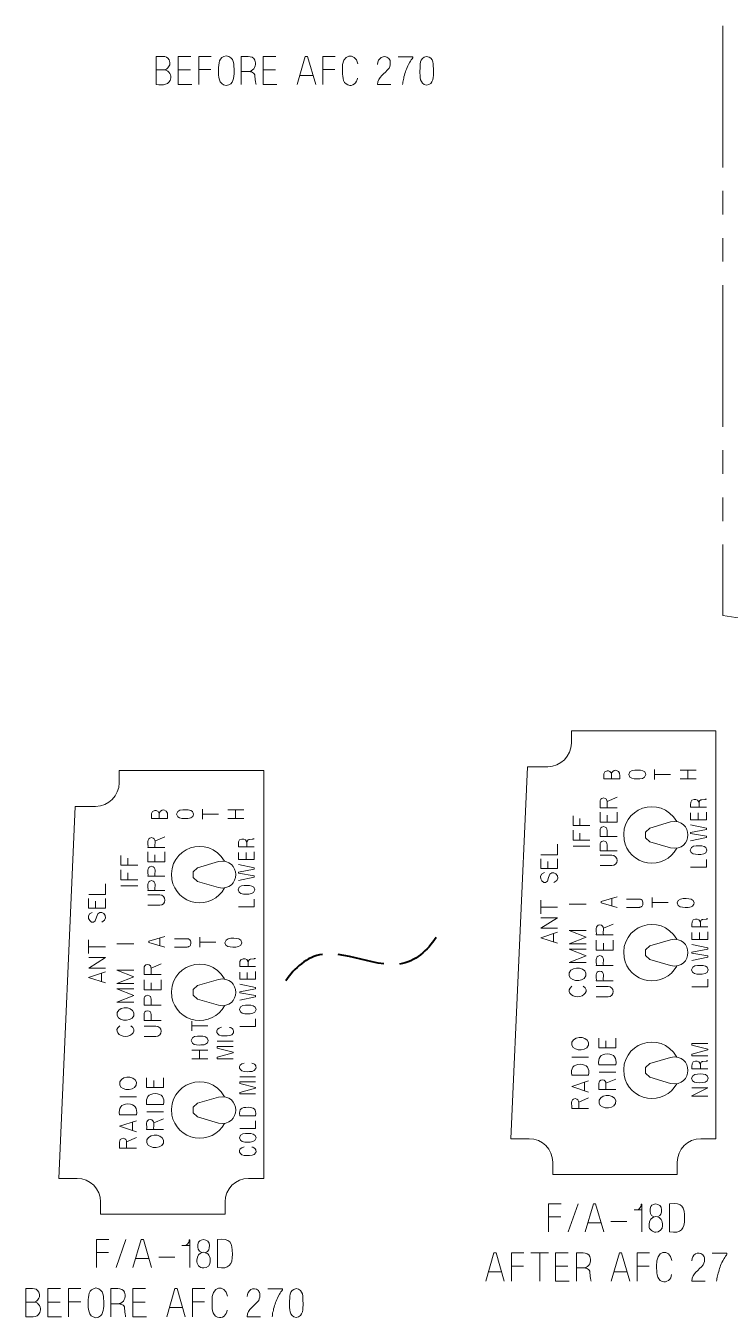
# Model space of a CAD drawing. Header units: millimetres. Extents: x 0.4 to 14.3, y 0.4 to 10.4.
# Drawn here: x 2.262 to 4.02, y 1.124 to 4.348 of the extents above; entities that cross this region are included whole.
import ezdxf

# ---------------------------------------------------------------- set-up
doc = ezdxf.new("R2010")
doc.units = ezdxf.units.MM
doc.layers.add('PDF_Geometry', color=7, linetype='Continuous')

msp = doc.modelspace()

# ---------------------------------------------------------------- linework, layer by layer
at = {"layer": 'PDF_Geometry', "lineweight": 15}
for points in [[(4.0016, 4.3485), (4.0016, 3.9954)], [(2.5874, 4.272), (2.5874, 4.2018)], [(2.6738, 4.272), (2.6419, 4.272), (2.6419, 4.2018), (2.6762, 4.2018)], [(2.725, 4.272), (2.694, 4.272), (2.694, 4.2018)], [(2.7998, 4.272), (2.7998, 4.2018)], [(2.8862, 4.272), (2.8544, 4.272), (2.8544, 4.2018), (2.8887, 4.2018)], [(2.9855, 4.2018), (2.9651, 4.272), (2.9594, 4.272), (2.939, 4.2018)], [(3.0343, 4.272), (3.0033, 4.272), (3.0033, 4.2018)], [(3.1677, 4.2671), (3.1694, 4.2647), (3.171, 4.2622), (3.1718, 4.2598), (3.1718, 4.2508), (3.1702, 4.2467), (3.1685, 4.2427)], [(3.1913, 4.2712), (3.228, 4.2712), (3.228, 4.2687), (3.2263, 4.2663), (3.2239, 4.2639), (3.2223, 4.2606), (3.2206, 4.2582), (3.2174, 4.2524)], [(2.5874, 4.2386), (2.6062, 4.2386), (2.6086, 4.2386), (2.6111, 4.2394), (2.6143, 4.241), (2.6168, 4.2435), (2.6184, 4.2459)], [(2.6419, 4.2386), (2.6729, 4.2386)], [(2.694, 4.2394), (2.7242, 4.2394)], [(2.8366, 4.2018), (2.8357, 4.2035), (2.8357, 4.2059), (2.8349, 4.2076), (2.8333, 4.2231), (2.8333, 4.2263), (2.8317, 4.2288), (2.83, 4.2304), (2.8276, 4.232), (2.8251, 4.2337), (2.8227, 4.2337), (2.8202, 4.2345), (2.7998, 4.2345)], [(2.8544, 4.2386), (2.8854, 4.2386)], [(2.9455, 4.2247), (2.979, 4.2247)], [(3.0033, 4.2394), (3.0335, 4.2394)], [(3.14, 4.2018), (3.1734, 4.2018)], [(3.2059, 4.2214), (3.2051, 4.2182), (3.2043, 4.2149), (3.2035, 4.2116), (3.2027, 4.2076), (3.2027, 4.2051), (3.2019, 4.2018)], [(4.0016, 3.9366), (4.0016, 3.8778)], [(4.0016, 3.8189), (4.0016, 3.7601)], [(4.0016, 3.7013), (4.0016, 3.3483)], [(4.0016, 3.2894), (4.0016, 3.2306)], [(4.0016, 3.1717), (4.0016, 3.1129)], [(4.0016, 3.0541), (4.0016, 2.8776), (4.0338, 2.8722), (4.0627, 2.8709), (4.0887, 2.873), (4.0917, 2.8736)], [(3.8315, 2.4928), (3.8315, 2.4681)], [(3.895, 2.4912), (3.9351, 2.4912)], [(3.9141, 2.4698), (3.9141, 2.4912)], [(3.7044, 2.4701), (3.7444, 2.4701)], [(3.8715, 2.4807), (3.8315, 2.4807)], [(3.895, 2.4698), (3.9351, 2.4698)], [(3.7377, 2.4239), (3.713, 2.4133)], [(3.9607, 2.4194), (3.9598, 2.419), (3.9585, 2.419), (3.9575, 2.4185), (3.9489, 2.4176), (3.947, 2.4176), (3.9457, 2.4167), (3.9447, 2.4158), (3.9429, 2.413), (3.9429, 2.4117), (3.9425, 2.4103), (3.9425, 2.3989)], [(2.7029, 2.3938), (2.7029, 2.3691)], [(2.7664, 2.3922), (2.8065, 2.3922)], [(2.7855, 2.3708), (2.7855, 2.3922)], [(3.7377, 2.3974), (3.6954, 2.3974)], [(3.7377, 2.3864), (3.7377, 2.3616), (3.6954, 2.3616), (3.6954, 2.3864)], [(3.9214, 2.3989), (3.9607, 2.3989)], [(3.9214, 2.385), (3.9214, 2.3672), (3.9607, 2.3672), (3.9607, 2.3864)], [(2.5758, 2.3711), (2.6158, 2.3711)], [(2.7429, 2.3817), (2.7029, 2.3817)], [(2.7664, 2.3708), (2.8065, 2.3708)], [(3.6699, 2.353), (3.628, 2.353), (3.628, 2.3777)], [(3.6452, 2.353), (3.6452, 2.3707)], [(3.713, 2.3616), (3.713, 2.3793)], [(3.8712, 2.3622), (3.8194, 2.3467), (3.8085, 2.3371), (3.8085, 2.3225), (3.8194, 2.3129), (3.8712, 2.2974)], [(3.9214, 2.3547), (3.9607, 2.3465), (3.9607, 2.3433), (3.9214, 2.336), (3.9214, 2.3337), (3.9607, 2.3264), (3.9607, 2.3237), (3.9214, 2.3154)], [(3.9402, 2.3672), (3.9402, 2.3846)], [(2.6091, 2.3249), (2.5844, 2.3143)], [(3.6699, 2.3168), (3.628, 2.3168), (3.628, 2.3415)], [(3.6452, 2.3168), (3.6452, 2.3344)], [(3.7377, 2.3259), (3.6954, 2.3259)], [(2.6091, 2.2984), (2.5668, 2.2984)], [(2.7928, 2.2999), (2.8321, 2.2999)], [(2.8321, 2.3204), (2.8312, 2.32), (2.8298, 2.32), (2.8289, 2.3195), (2.8203, 2.3186), (2.8184, 2.3186), (2.8171, 2.3177), (2.8161, 2.3168), (2.8152, 2.3154), (2.8143, 2.314), (2.8143, 2.3127), (2.8139, 2.3113), (2.8139, 2.2999)], [(3.5475, 2.2799), (3.5894, 2.2799), (3.5894, 2.3069)], [(3.628, 2.3022), (3.6699, 2.3022)], [(3.7377, 2.2901), (3.6954, 2.2901)], [(2.5413, 2.254), (2.4994, 2.254), (2.4994, 2.2787)], [(2.5166, 2.254), (2.5166, 2.2717)], [(2.6091, 2.2874), (2.6091, 2.2626), (2.5668, 2.2626), (2.5668, 2.2874)], [(2.5844, 2.2626), (2.5844, 2.2803)], [(2.7426, 2.2632), (2.6908, 2.2477), (2.6799, 2.2381), (2.6799, 2.2235), (2.6908, 2.2139), (2.7426, 2.1984)], [(2.7928, 2.286), (2.7928, 2.2682), (2.8321, 2.2682), (2.8321, 2.2874)], [(2.8116, 2.2682), (2.8116, 2.2856)], [(3.5894, 2.2704), (3.5894, 2.2457), (3.5471, 2.2457), (3.5471, 2.2704)], [(3.5647, 2.2457), (3.5647, 2.2633)], [(3.6954, 2.2534), (3.7249, 2.2534), (3.7298, 2.2543), (3.7342, 2.257), (3.7368, 2.2614), (3.7377, 2.2662), (3.7368, 2.2711), (3.7342, 2.2751), (3.7298, 2.2782), (3.7249, 2.279), (3.6954, 2.279)], [(3.9607, 2.2686), (3.9607, 2.2494), (3.9214, 2.2494)], [(2.5413, 2.2178), (2.4994, 2.2178), (2.4994, 2.2425)], [(2.5166, 2.2178), (2.5166, 2.2354)], [(2.6091, 2.2269), (2.5668, 2.2269)], [(2.7928, 2.2557), (2.8321, 2.2475), (2.8321, 2.2443), (2.7928, 2.237), (2.7928, 2.2347), (2.8321, 2.2274), (2.8321, 2.2247), (2.7928, 2.2164)], [(2.4189, 2.1809), (2.4608, 2.1809), (2.4608, 2.2079)], [(2.4994, 2.2032), (2.5413, 2.2032)], [(2.4608, 2.1714), (2.4608, 2.1467), (2.4185, 2.1467), (2.4185, 2.1714)], [(2.4361, 2.1467), (2.4361, 2.1643)], [(2.6091, 2.1911), (2.5668, 2.1911)], [(2.5668, 2.1544), (2.5963, 2.1544), (2.6012, 2.1553), (2.6056, 2.158), (2.6082, 2.1624), (2.6091, 2.1672), (2.6082, 2.1721), (2.6056, 2.1761), (2.6012, 2.1792), (2.5963, 2.18), (2.5668, 2.18)], [(2.8321, 2.1696), (2.8321, 2.1504), (2.7928, 2.1504)], [(3.5471, 2.1332), (3.5471, 2.1668)], [(3.7379, 2.1753), (3.6979, 2.1637), (3.6979, 2.1605), (3.7379, 2.1488)], [(3.7249, 2.1525), (3.7249, 2.1716)], [(3.7614, 2.1698), (3.7935, 2.1698), (3.7949, 2.1693), (3.7963, 2.1693), (3.7977, 2.1684)], [(3.825, 2.1735), (3.825, 2.1488)], [(3.865, 2.1614), (3.825, 2.1614)], [(3.5471, 2.15), (3.5894, 2.15)], [(3.6181, 2.1573), (3.6604, 2.1573)], [(3.8024, 2.1591), (3.8024, 2.1572), (3.8019, 2.1558), (3.8014, 2.1539), (3.8005, 2.1525), (3.7991, 2.1511), (3.7977, 2.1502), (3.7963, 2.1498), (3.7949, 2.1493), (3.7935, 2.1488), (3.7614, 2.1488)], [(3.5894, 2.0968), (3.5475, 2.0968), (3.5894, 2.1228), (3.5475, 2.1228)], [(3.7282, 2.1073), (3.7035, 2.0968)], [(3.9247, 2.1003), (3.964, 2.1003)], [(3.964, 2.1208), (3.9631, 2.1204), (3.9617, 2.1204), (3.9608, 2.1199), (3.9521, 2.119), (3.9503, 2.119), (3.9489, 2.1181), (3.948, 2.1172), (3.9471, 2.1158), (3.9462, 2.1144), (3.9462, 2.1131), (3.9457, 2.1117), (3.9457, 2.1003)], [(2.4185, 2.0343), (2.4185, 2.0678)], [(2.6093, 2.0763), (2.5693, 2.0647), (2.5693, 2.0615), (2.6093, 2.0498)], [(2.5963, 2.0535), (2.5963, 2.0726)], [(2.6328, 2.0708), (2.6649, 2.0708), (2.6663, 2.0703), (2.6677, 2.0703), (2.6691, 2.0694)], [(2.6963, 2.0745), (2.6963, 2.0498)], [(3.5894, 2.0595), (3.5471, 2.0731), (3.5894, 2.0873)], [(3.5793, 2.0626), (3.5793, 2.0837)], [(3.6604, 2.0583), (3.6181, 2.0583), (3.6604, 2.0747), (3.6181, 2.0914), (3.6604, 2.0914)], [(3.7282, 2.0809), (3.6858, 2.0809)], [(3.7282, 2.0671), (3.7282, 2.0424), (3.6858, 2.0424), (3.6858, 2.0671)], [(3.8712, 2.0685), (3.8194, 2.053), (3.8085, 2.0434), (3.8085, 2.0288), (3.8194, 2.0192), (3.8712, 2.0037)], [(3.9247, 2.0864), (3.9247, 2.0686), (3.964, 2.0686), (3.964, 2.0878)], [(3.9434, 2.0686), (3.9434, 2.086)], [(2.4185, 2.051), (2.4608, 2.051)], [(2.4895, 2.0583), (2.5318, 2.0583)], [(2.6738, 2.0601), (2.6738, 2.0582), (2.6733, 2.0568), (2.6728, 2.0549), (2.6719, 2.0535), (2.6705, 2.0521), (2.6691, 2.0512), (2.6677, 2.0507), (2.6663, 2.0503), (2.6649, 2.0498), (2.6328, 2.0498)], [(2.7364, 2.0624), (2.6963, 2.0624)], [(3.6604, 2.0115), (3.6181, 2.0115), (3.6604, 2.0278), (3.6181, 2.0446), (3.6604, 2.0446)], [(3.7035, 2.0424), (3.7035, 2.0601)], [(3.9247, 2.0561), (3.964, 2.0479), (3.964, 2.0447), (3.9247, 2.0374), (3.9247, 2.0351), (3.964, 2.0278), (3.964, 2.0251), (3.9247, 2.0168)], [(2.4608, 1.9978), (2.4189, 1.9978), (2.4608, 2.0238), (2.4189, 2.0238)], [(2.5996, 2.0083), (2.5749, 1.9978)], [(2.7961, 2.0013), (2.8354, 2.0013)], [(2.8354, 2.0218), (2.8345, 2.0214), (2.8331, 2.0214), (2.8322, 2.0209), (2.8235, 2.02), (2.8217, 2.02), (2.8203, 2.0191), (2.8194, 2.0182), (2.8185, 2.0168), (2.8176, 2.0154), (2.8176, 2.0141), (2.8171, 2.0127), (2.8171, 2.0013)], [(3.7282, 2.004), (3.6858, 2.004)], [(2.4608, 1.9605), (2.4185, 1.9741), (2.4608, 1.9883)], [(2.4507, 1.9636), (2.4507, 1.9847)], [(2.5318, 1.9593), (2.4895, 1.9593), (2.5318, 1.9757), (2.4895, 1.9924), (2.5318, 1.9924)], [(2.5996, 1.9819), (2.5572, 1.9819)], [(2.5996, 1.9681), (2.5996, 1.9434), (2.5572, 1.9434), (2.5572, 1.9681)], [(2.7426, 1.9695), (2.6908, 1.954), (2.6799, 1.9444), (2.6799, 1.9298), (2.6908, 1.9202), (2.7426, 1.9047)], [(2.7961, 1.9874), (2.7961, 1.9696), (2.8354, 1.9696), (2.8354, 1.9888)], [(2.8148, 1.9696), (2.8148, 1.987)], [(3.964, 1.97), (3.964, 1.9508), (3.9247, 1.9508)], [(2.5318, 1.9125), (2.4895, 1.9125), (2.5318, 1.9288), (2.4895, 1.9456), (2.5318, 1.9456)], [(2.5749, 1.9434), (2.5749, 1.9611)], [(2.7961, 1.9571), (2.8354, 1.9489), (2.8354, 1.9457), (2.7961, 1.9384), (2.7961, 1.9361), (2.8354, 1.9288), (2.8354, 1.9261), (2.7961, 1.9178)], [(3.7282, 1.9656), (3.6858, 1.9656)], [(3.6858, 1.9262), (3.7154, 1.9262), (3.7203, 1.9271), (3.7247, 1.9298), (3.7273, 1.9342), (3.7282, 1.939), (3.7273, 1.9439), (3.7247, 1.9478), (3.7203, 1.9509), (3.7154, 1.9518), (3.6858, 1.9518)], [(2.5996, 1.905), (2.5572, 1.905)], [(2.8354, 1.871), (2.8354, 1.8518), (2.7961, 1.8518)], [(2.5996, 1.8666), (2.5572, 1.8666)], [(2.5572, 1.8272), (2.5868, 1.8272), (2.5917, 1.8281), (2.5961, 1.8308), (2.5987, 1.8352), (2.5996, 1.84), (2.5987, 1.8449), (2.5961, 1.8488), (2.5917, 1.8519), (2.5868, 1.8528), (2.5572, 1.8528)], [(2.676, 1.8654), (2.676, 1.8407)], [(2.716, 1.8533), (2.676, 1.8533)], [(2.7395, 1.815), (2.7796, 1.815)], [(3.7346, 1.823), (3.7346, 1.7983), (3.6923, 1.7983), (3.6923, 1.823)], [(3.7099, 1.7983), (3.7099, 1.8159)], [(3.964, 1.8092), (3.9247, 1.8092), (3.9247, 1.8051), (3.964, 1.7951), (3.964, 1.7933), (3.9247, 1.7832), (3.9247, 1.7791), (3.964, 1.7791)], [(2.676, 1.793), (2.716, 1.793)], [(2.6951, 1.7716), (2.6951, 1.793)], [(2.7796, 1.8023), (2.7395, 1.8023), (2.7395, 1.7981), (2.7796, 1.7878), (2.7796, 1.786), (2.7395, 1.7757), (2.7395, 1.7716), (2.7796, 1.7716)], [(3.6249, 1.7755), (3.6668, 1.7755)], [(3.8712, 1.7748), (3.8194, 1.7593), (3.8085, 1.7497), (3.8085, 1.7351), (3.8194, 1.7255), (3.8712, 1.71)], [(2.676, 1.7716), (2.716, 1.7716)], [(3.7346, 1.7561), (3.6923, 1.7561)], [(3.9247, 1.7461), (3.964, 1.7461)], [(3.964, 1.7666), (3.9631, 1.7662), (3.9617, 1.7662), (3.9608, 1.7657), (3.9521, 1.7648), (3.9503, 1.7648), (3.9489, 1.7639), (3.948, 1.763), (3.9471, 1.7616), (3.9462, 1.7602), (3.9462, 1.7588), (3.9457, 1.7575), (3.9457, 1.7461)], [(2.606, 1.724), (2.606, 1.6993), (2.5636, 1.6993), (2.5636, 1.724)], [(2.5813, 1.6993), (2.5813, 1.7169)], [(2.7961, 1.7262), (2.8354, 1.7262)], [(2.8354, 1.7137), (2.7961, 1.7137), (2.7961, 1.7096), (2.8354, 1.6995), (2.8354, 1.6977), (2.7961, 1.6876), (2.7961, 1.6835), (2.8354, 1.6835)], [(3.6668, 1.7303), (3.6245, 1.7303)], [(3.6668, 1.6881), (3.6245, 1.7018), (3.6668, 1.7159)], [(3.6567, 1.6912), (3.6567, 1.7124)], [(3.6927, 1.7382), (3.7346, 1.7382)], [(3.7346, 1.7208), (3.7099, 1.7102)], [(3.7346, 1.6943), (3.6923, 1.6943)], [(3.9247, 1.6992), (3.964, 1.6992), (3.964, 1.6987), (3.9247, 1.6791), (3.9247, 1.6782), (3.964, 1.6782)], [(2.4963, 1.6765), (2.5382, 1.6765)], [(2.606, 1.6571), (2.5636, 1.6571)], [(2.7426, 1.6758), (2.6908, 1.6603), (2.6799, 1.6507), (2.6799, 1.6361), (2.6908, 1.6265), (2.7426, 1.611)], [(3.6668, 1.6473), (3.6245, 1.6473)], [(3.6668, 1.6738), (3.6421, 1.6632)], [(2.5382, 1.6313), (2.4959, 1.6313)], [(2.5382, 1.5891), (2.4959, 1.6028), (2.5382, 1.6169)], [(2.5281, 1.5922), (2.5281, 1.6134)], [(2.5641, 1.6392), (2.606, 1.6392)], [(2.606, 1.6218), (2.5813, 1.6112)], [(2.7961, 1.6293), (2.8354, 1.6293)], [(2.8354, 1.6169), (2.8354, 1.5977), (2.7961, 1.5977)], [(2.606, 1.5953), (2.5636, 1.5953)], [(2.5382, 1.5483), (2.4959, 1.5483)], [(2.5382, 1.5748), (2.5135, 1.5642)], [(3.598, 1.4094), (3.567, 1.4094), (3.567, 1.3393)], [(3.6403, 1.4094), (3.6158, 1.3393)], [(3.7046, 1.3393), (3.6842, 1.4094), (3.6785, 1.4094), (3.6581, 1.3393)], [(3.7998, 1.3393), (3.7998, 1.4086), (3.7982, 1.4086), (3.7982, 1.4054), (3.7974, 1.4029), (3.7957, 1.4005), (3.7941, 1.398), (3.7917, 1.3964), (3.7884, 1.3948), (3.7802, 1.3948)], [(3.7998, 1.3948), (3.7851, 1.3948)], [(3.8689, 1.4094), (3.8689, 1.3393)], [(3.567, 1.3768), (3.5972, 1.3768)], [(3.6646, 1.3621), (3.6981, 1.3621)], [(3.7224, 1.3654), (3.7624, 1.3654)], [(3.8217, 1.3442), (3.8234, 1.3425), (3.8258, 1.3409), (3.8291, 1.3393), (3.8315, 1.3385), (3.8348, 1.3385)], [(2.4694, 1.3203), (2.4384, 1.3203), (2.4384, 1.2502)], [(2.5117, 1.3203), (2.4872, 1.2502)], [(2.576, 1.2502), (2.5556, 1.3203), (2.5499, 1.3203), (2.5295, 1.2502)], [(2.6712, 1.2502), (2.6712, 1.3195), (2.6696, 1.3195), (2.6696, 1.3163), (2.6688, 1.3138), (2.6671, 1.3114), (2.6655, 1.3089), (2.6631, 1.3073), (2.6598, 1.3057), (2.6516, 1.3057)], [(2.6712, 1.3057), (2.6565, 1.3057)], [(2.7403, 1.3203), (2.7403, 1.2502)], [(2.4384, 1.2877), (2.4686, 1.2877)], [(2.536, 1.273), (2.5695, 1.273)], [(2.5938, 1.2763), (2.6338, 1.2763)], [(3.4563, 1.2168), (3.4359, 1.2869), (3.4302, 1.2869), (3.4098, 1.2168)], [(3.5051, 1.2869), (3.4741, 1.2869), (3.4741, 1.2168)], [(3.5662, 1.2869), (3.5229, 1.2869)], [(3.545, 1.2168), (3.545, 1.2869)], [(3.6158, 1.2869), (3.584, 1.2869), (3.584, 1.2168), (3.6183, 1.2168)], [(3.6361, 1.2869), (3.6361, 1.2168)], [(3.7697, 1.2168), (3.7492, 1.2869), (3.7435, 1.2869), (3.7231, 1.2168)], [(3.8185, 1.2869), (3.7875, 1.2869), (3.7875, 1.2168)], [(3.9519, 1.282), (3.9535, 1.2796), (3.9552, 1.2771), (3.956, 1.2747), (3.956, 1.2657), (3.9543, 1.2616), (3.9527, 1.2576)], [(3.9754, 1.2861), (4.0121, 1.2861), (4.0121, 1.2837), (4.0105, 1.2812), (4.0081, 1.2788), (4.0064, 1.2755), (4.0048, 1.2731), (4.0015, 1.2673)], [(3.4163, 1.2396), (3.4498, 1.2396)], [(3.4741, 1.2543), (3.5043, 1.2543)], [(3.584, 1.2535), (3.615, 1.2535)], [(3.6728, 1.2168), (3.672, 1.2184), (3.672, 1.2208), (3.6712, 1.2225), (3.6696, 1.238), (3.6696, 1.2412), (3.6679, 1.2437), (3.6663, 1.2453), (3.6638, 1.247), (3.6614, 1.2486), (3.6589, 1.2486), (3.6565, 1.2494), (3.6361, 1.2494)], [(3.7297, 1.2396), (3.7631, 1.2396)], [(3.7875, 1.2543), (3.8177, 1.2543)], [(3.9901, 1.2363), (3.9893, 1.2331), (3.9885, 1.2298), (3.9877, 1.2266), (3.9868, 1.2225), (3.9868, 1.22), (3.986, 1.2168)], [(2.262, 1.1978), (2.262, 1.1277)], [(2.3484, 1.1978), (2.3166, 1.1978), (2.3166, 1.1277), (2.3508, 1.1277)], [(2.3997, 1.1978), (2.3687, 1.1978), (2.3687, 1.1277)], [(2.4745, 1.1978), (2.4745, 1.1277)], [(2.5608, 1.1978), (2.529, 1.1978), (2.529, 1.1277), (2.5633, 1.1277)], [(2.6601, 1.1277), (2.6397, 1.1978), (2.634, 1.1978), (2.6136, 1.1277)], [(2.7089, 1.1978), (2.6779, 1.1978), (2.6779, 1.1277)], [(2.8659, 1.197), (2.9026, 1.197), (2.9026, 1.1946), (2.901, 1.1921), (2.8985, 1.1897), (2.8969, 1.1864), (2.8953, 1.184), (2.892, 1.1783)], [(3.9242, 1.2168), (3.9576, 1.2168)], [(2.262, 1.1644), (2.2808, 1.1644), (2.2833, 1.1644), (2.2857, 1.1652), (2.289, 1.1668), (2.2914, 1.1693), (2.2931, 1.1717)], [(2.3166, 1.1644), (2.3476, 1.1644)], [(2.3687, 1.1652), (2.3989, 1.1652)], [(2.529, 1.1644), (2.56, 1.1644)], [(2.6779, 1.1652), (2.7081, 1.1652)], [(2.8424, 1.1929), (2.844, 1.1905), (2.8456, 1.188), (2.8464, 1.1856), (2.8464, 1.1766), (2.8448, 1.1725), (2.8432, 1.1685)], [(2.5112, 1.1277), (2.5104, 1.1293), (2.5104, 1.1318), (2.5096, 1.1334), (2.5079, 1.1489), (2.5079, 1.1521), (2.5063, 1.1546), (2.5047, 1.1562), (2.4998, 1.1595), (2.4973, 1.1595), (2.4949, 1.1603), (2.4745, 1.1603)], [(2.6201, 1.1505), (2.6536, 1.1505)], [(2.8806, 1.1473), (2.8798, 1.144), (2.879, 1.1407), (2.8781, 1.1375), (2.8773, 1.1334), (2.8773, 1.1309), (2.8765, 1.1277)], [(2.8146, 1.1277), (2.8481, 1.1277)]]:
    msp.add_lwpolyline(points, dxfattribs=at)
for points in [[(3.5184, 1.572), (3.4726, 1.572), (3.5139, 2.5001), (3.5649, 2.5001, 0.413928), (3.6236, 2.5589), (3.6236, 2.5894), (3.9843, 2.5894), (3.9843, 1.572), (3.9467, 1.572, 0.414007), (3.8879, 1.5132), (3.8879, 1.4828), (3.5772, 1.4828), (3.5772, 1.5132, 0.413967)], [(2.3898, 1.473), (2.344, 1.473), (2.3853, 2.4011), (2.4363, 2.4011, 0.413967), (2.495, 2.4599), (2.495, 2.4904), (2.8557, 2.4904), (2.8557, 1.473), (2.8181, 1.473, 0.413967), (2.7593, 1.4142), (2.7593, 1.3838), (2.4486, 1.3838), (2.4486, 1.4142, 0.414007)]]:
    msp.add_lwpolyline(points, format="xyb", close=True, dxfattribs=at)
for points in [[(3.7235, 2.4701), (3.7235, 2.4808), (3.7235, 2.4822), (3.723, 2.4836), (3.7221, 2.4855), (3.7207, 2.4869), (3.7193, 2.4878, 0.200954), (3.7128, 2.4897)], [(2.5949, 2.3711), (2.5949, 2.3818), (2.5949, 2.3832), (2.5944, 2.3846), (2.5935, 2.3865), (2.5921, 2.3879), (2.5907, 2.3888, 0.201071), (2.5842, 2.3907)]]:
    msp.add_lwpolyline(points, format="xyb", dxfattribs=at)
for centre, start, end in [((3.8245, 2.3299), 190.1813, 331.6939), ((2.6959, 2.2309), 190.1779, 331.6991), ((3.8245, 2.0362), 190.1863, 331.7006), ((2.6959, 1.9372), 190.1928, 331.696), ((3.8245, 1.7425), 190.1804, 331.7065), ((2.6959, 1.6435), 190.1869, 331.7019)]:
    msp.add_arc(centre, 0.0705, start, end, dxfattribs=at)
for points in [[(2.6217, 4.2573), (2.6175, 4.2767), (2.6038, 4.2715), (2.5874, 4.272)], [(2.6184, 4.2459), (2.6209, 4.2492), (2.6222, 4.2532), (2.6217, 4.2573)], [(2.7624, 4.2737), (2.7431, 4.2705), (2.7438, 4.2545), (2.7429, 4.2386)], [(2.782, 4.2345), (2.7814, 4.2511), (2.783, 4.2706), (2.7624, 4.2737)], [(2.8349, 4.2565), (2.8337, 4.2766), (2.8136, 4.2714), (2.7998, 4.272)], [(2.8162, 4.2345), (2.8278, 4.2339), (2.8375, 4.2455), (2.8349, 4.2565)], [(3.0905, 4.2533), (3.0851, 4.2843), (3.0488, 4.2798), (3.0521, 4.2386)], [(3.14, 4.2524), (3.1399, 4.2672), (3.1555, 4.2784), (3.1677, 4.2671)], [(3.2621, 4.272), (3.2437, 4.2689), (3.2463, 4.2508), (3.2458, 4.2361)], [(3.2793, 4.2361), (3.2787, 4.251), (3.2813, 4.2697), (3.2621, 4.272)], [(2.6241, 4.219), (2.6252, 4.2282), (2.6161, 4.2401), (2.6062, 4.2386)], [(2.7429, 4.2386), (2.7434, 4.2222), (2.7421, 4.2024), (2.7624, 4.1994)], [(2.7624, 4.1994), (2.7814, 4.2023), (2.7812, 4.219), (2.782, 4.2345)], [(3.0521, 4.2386), (3.0527, 4.2259), (3.0512, 4.2063), (3.066, 4.201)], [(3.1685, 4.2427), (3.1579, 4.2279), (3.1407, 4.2219), (3.14, 4.2018)], [(3.2174, 4.2524), (3.2114, 4.2414), (3.2096, 4.2329), (3.2059, 4.2214)], [(3.2458, 4.2361), (3.2459, 4.2223), (3.2444, 4.2033), (3.2621, 4.2002)], [(3.2621, 4.2002), (3.2806, 4.2024), (3.2792, 4.2222), (3.2793, 4.2361)], [(2.5874, 4.2018), (2.6048, 4.2013), (2.6206, 4.1987), (2.6241, 4.219)], [(3.066, 4.201), (3.0724, 4.1984), (3.0765, 4.1999), (3.0823, 4.2035)], [(3.0823, 4.2035), (3.0864, 4.2074), (3.0894, 4.2125), (3.0897, 4.2182)], [(3.7128, 2.4897), (3.7017, 2.4873), (3.7048, 2.4795), (3.7044, 2.4701)], [(3.7347, 2.4911), (3.7294, 2.4917), (3.7226, 2.4865), (3.7235, 2.4808)], [(3.7444, 2.4701), (3.7447, 2.48), (3.7463, 2.4891), (3.7347, 2.4911)], [(3.7894, 2.4918), (3.7799, 2.4914), (3.7688, 2.4924), (3.767, 2.4806)], [(3.8094, 2.4806), (3.8077, 2.4915), (3.7982, 2.4913), (3.7894, 2.4918)], [(3.767, 2.4806), (3.7688, 2.4696), (3.778, 2.47), (3.787, 2.4695)], [(3.787, 2.4695), (3.7964, 2.4698), (3.8076, 2.469), (3.8094, 2.4806)], [(3.6954, 2.3974), (3.6967, 2.406), (3.6908, 2.4209), (3.7042, 2.4221)], [(3.7042, 2.4221), (3.7175, 2.4209), (3.7117, 2.406), (3.713, 2.3974)], [(3.7551, 2.3174), (3.7435, 2.397), (3.8463, 2.4328), (3.8866, 2.3631)], [(3.9301, 2.4185), (3.9189, 2.4178), (3.9218, 2.4065), (3.9214, 2.3989)], [(3.9425, 2.408), (3.9428, 2.4145), (3.9363, 2.42), (3.9301, 2.4185)], [(2.5842, 2.3907), (2.5731, 2.3883), (2.5762, 2.3805), (2.5758, 2.3711)], [(2.6061, 2.3921), (2.6008, 2.3927), (2.594, 2.3875), (2.5949, 2.3818)], [(2.6158, 2.3711), (2.6161, 2.381), (2.6177, 2.39), (2.6061, 2.3921)], [(2.6608, 2.3928), (2.6513, 2.3924), (2.6402, 2.3934), (2.6384, 2.3816)], [(2.6808, 2.3816), (2.6791, 2.3925), (2.6696, 2.3924), (2.6608, 2.3928)], [(2.6384, 2.3816), (2.6402, 2.3706), (2.6494, 2.371), (2.6584, 2.3705)], [(2.6584, 2.3705), (2.6627, 2.3705), (2.67, 2.3706), (2.6738, 2.3723)], [(2.6738, 2.3723), (2.6785, 2.3742), (2.6797, 2.3768), (2.6808, 2.3816)], [(3.8712, 2.3622), (3.9289, 2.3734), (3.9289, 2.2862), (3.8712, 2.2974)], [(2.5668, 2.2984), (2.5681, 2.307), (2.5623, 2.3219), (2.5756, 2.3231)], [(2.5756, 2.3231), (2.5889, 2.3219), (2.5831, 2.307), (2.5844, 2.2984)], [(2.6265, 2.2184), (2.6149, 2.298), (2.7177, 2.3338), (2.758, 2.2641)], [(3.6954, 2.3259), (3.6967, 2.3344), (3.6908, 2.3493), (3.7042, 2.3506)], [(3.7042, 2.3506), (3.7175, 2.3493), (3.7117, 2.3344), (3.713, 2.3259)], [(2.8015, 2.3195), (2.7903, 2.3188), (2.7932, 2.3075), (2.7928, 2.2999)], [(2.8139, 2.309), (2.8142, 2.3155), (2.8077, 2.321), (2.8015, 2.3195)], [(3.6954, 2.2901), (3.6967, 2.2987), (3.6908, 2.3136), (3.7042, 2.3148)], [(3.7042, 2.3148), (3.7175, 2.3136), (3.7117, 2.2987), (3.713, 2.2901)], [(3.9425, 2.303), (3.9332, 2.3026), (3.9223, 2.3035), (3.9205, 2.292)], [(3.9205, 2.292), (3.9223, 2.2812), (3.9312, 2.2816), (3.9402, 2.281)], [(3.9402, 2.281), (3.9493, 2.2813), (3.9604, 2.2806), (3.9621, 2.292)], [(3.9621, 2.292), (3.9605, 2.3026), (3.9512, 2.3025), (3.9425, 2.303)], [(2.7426, 2.2632), (2.8003, 2.2744), (2.8003, 2.1872), (2.7426, 2.1984)], [(2.5668, 2.2269), (2.5681, 2.2354), (2.5623, 2.2504), (2.5756, 2.2516)], [(2.5756, 2.2516), (2.5889, 2.2504), (2.5831, 2.2354), (2.5844, 2.2269)], [(3.5563, 2.2357), (3.532, 2.2281), (3.561, 2.1921), (3.5669, 2.2234)], [(3.5669, 2.2234), (3.5725, 2.253), (3.6058, 2.2227), (3.5802, 2.211)], [(2.5668, 2.1911), (2.5681, 2.1996), (2.5623, 2.2146), (2.5756, 2.2158)], [(2.5756, 2.2158), (2.5889, 2.2146), (2.5831, 2.1996), (2.5844, 2.1911)], [(2.8139, 2.204), (2.8046, 2.2036), (2.7937, 2.2045), (2.7919, 2.193)], [(2.7919, 2.193), (2.7937, 2.1822), (2.8026, 2.1826), (2.8116, 2.182)], [(2.8116, 2.182), (2.8207, 2.1823), (2.8318, 2.1816), (2.8335, 2.193)], [(2.8335, 2.193), (2.8319, 2.2036), (2.8226, 2.2035), (2.8139, 2.204)], [(3.7977, 2.1684), (3.8013, 2.1667), (3.8025, 2.1627), (3.8024, 2.1591)], [(3.9099, 2.1712), (3.9004, 2.1708), (3.8893, 2.1717), (3.8876, 2.16)], [(3.9299, 2.16), (3.9282, 2.1708), (3.9188, 2.1707), (3.9099, 2.1712)], [(2.4277, 2.1367), (2.4034, 2.1291), (2.4324, 2.0931), (2.4383, 2.1244)], [(2.4383, 2.1244), (2.4439, 2.154), (2.4773, 2.1237), (2.4516, 2.112)], [(3.7551, 2.0237), (3.7435, 2.1033), (3.8463, 2.1391), (3.8866, 2.0694)], [(3.8876, 2.16), (3.8893, 2.149), (3.8985, 2.1494), (3.9076, 2.1488)], [(3.9076, 2.1488), (3.9118, 2.1488), (3.9191, 2.149), (3.9229, 2.1507)], [(3.9229, 2.1507), (3.9276, 2.1526), (3.9289, 2.1552), (3.9299, 2.16)], [(3.6858, 2.0809), (3.6872, 2.0894), (3.6813, 2.1044), (3.6947, 2.1056)], [(3.6947, 2.1056), (3.708, 2.1044), (3.7022, 2.0894), (3.7035, 2.0809)], [(3.9334, 2.1199), (3.9221, 2.1192), (3.9251, 2.108), (3.9247, 2.1003)], [(3.9457, 2.1094), (3.9461, 2.1159), (3.9396, 2.1214), (3.9334, 2.1199)], [(2.6691, 2.0694), (2.6727, 2.0677), (2.6739, 2.0637), (2.6738, 2.0601)], [(2.7813, 2.0722), (2.7718, 2.0718), (2.7607, 2.0727), (2.759, 2.061)], [(2.8013, 2.061), (2.7996, 2.0718), (2.7902, 2.0717), (2.7813, 2.0722)], [(3.8712, 2.0685), (3.9289, 2.0797), (3.9289, 1.9925), (3.8712, 2.0037)], [(2.6265, 1.9247), (2.6149, 2.0043), (2.7177, 2.0401), (2.758, 1.9704)], [(2.759, 2.061), (2.7607, 2.05), (2.7699, 2.0504), (2.779, 2.0498)], [(2.779, 2.0498), (2.7883, 2.0501), (2.7996, 2.0494), (2.8013, 2.061)], [(2.5572, 1.9819), (2.5586, 1.9904), (2.5527, 2.0054), (2.5661, 2.0066)], [(2.5661, 2.0066), (2.5794, 2.0054), (2.5736, 1.9904), (2.5749, 1.9819)], [(2.8048, 2.0209), (2.7935, 2.0202), (2.7964, 2.0089), (2.7961, 2.0013)], [(2.8171, 2.0104), (2.8175, 2.0169), (2.8109, 2.0224), (2.8048, 2.0209)], [(3.6185, 1.9858), (3.6262, 2.0055), (3.6654, 1.9996), (3.66, 1.9779)], [(3.6858, 2.004), (3.6872, 2.0125), (3.6813, 2.0275), (3.6947, 2.0287)], [(3.6947, 2.0287), (3.708, 2.0275), (3.7022, 2.0125), (3.7035, 2.004)], [(3.9457, 2.0044), (3.9364, 2.004), (3.9255, 2.0049), (3.9238, 1.9934)], [(3.9654, 1.9934), (3.9638, 2.004), (3.9544, 2.0039), (3.9457, 2.0044)], [(2.7426, 1.9695), (2.8003, 1.9807), (2.8003, 1.8935), (2.7426, 1.9047)], [(3.66, 1.9779), (3.6518, 1.9592), (3.6135, 1.9643), (3.6185, 1.9858)], [(3.6858, 1.9656), (3.6872, 1.9741), (3.6813, 1.989), (3.6947, 1.9903)], [(3.6947, 1.9903), (3.708, 1.9891), (3.7022, 1.9741), (3.7035, 1.9656)], [(3.9238, 1.9934), (3.9255, 1.9826), (3.9345, 1.983), (3.9434, 1.9824)], [(3.9434, 1.9824), (3.9526, 1.9827), (3.9637, 1.982), (3.9654, 1.9934)], [(3.6392, 1.9262), (3.6239, 1.9259), (3.6084, 1.9407), (3.6251, 1.9523)], [(3.6529, 1.9523), (3.6705, 1.9416), (3.6544, 1.9255), (3.6392, 1.9262)], [(2.4899, 1.8868), (2.4976, 1.9065), (2.5368, 1.9006), (2.5314, 1.8789)], [(2.5572, 1.905), (2.5586, 1.9135), (2.5527, 1.9285), (2.5661, 1.9297)], [(2.5661, 1.9297), (2.5794, 1.9285), (2.5736, 1.9135), (2.5749, 1.905)], [(2.8171, 1.9054), (2.8079, 1.905), (2.7969, 1.9059), (2.7952, 1.8944)], [(2.8368, 1.8944), (2.8352, 1.905), (2.8258, 1.9049), (2.8171, 1.9054)], [(2.5314, 1.8789), (2.5232, 1.8602), (2.4849, 1.8653), (2.4899, 1.8868)], [(2.5572, 1.8666), (2.5586, 1.8751), (2.5527, 1.89), (2.5661, 1.8913)], [(2.5661, 1.8913), (2.5794, 1.8901), (2.5736, 1.8751), (2.5749, 1.8666)], [(2.7952, 1.8944), (2.7969, 1.8836), (2.806, 1.884), (2.8148, 1.8834)], [(2.8148, 1.8834), (2.824, 1.8837), (2.8351, 1.883), (2.8368, 1.8944)], [(2.5106, 1.8272), (2.4953, 1.8269), (2.4798, 1.8417), (2.4965, 1.8533)], [(2.5243, 1.8533), (2.5419, 1.8426), (2.5258, 1.8265), (2.5106, 1.8272)], [(2.7502, 1.85), (2.7325, 1.847), (2.7351, 1.8262), (2.7586, 1.8282)], [(2.7786, 1.8454), (2.7764, 1.8477), (2.7735, 1.8494), (2.7702, 1.8496)], [(2.78, 1.8361), (2.7815, 1.8397), (2.7807, 1.842), (2.7786, 1.8454)], [(3.7551, 1.73), (3.7435, 1.8097), (3.8463, 1.8454), (3.8866, 1.7757)], [(2.6974, 1.828), (2.688, 1.8277), (2.6768, 1.8286), (2.6751, 1.8168)], [(2.6751, 1.8168), (2.6768, 1.8058), (2.686, 1.8062), (2.6951, 1.8057)], [(2.6951, 1.8057), (2.6993, 1.8057), (2.7066, 1.8058), (2.7104, 1.8075)], [(2.7174, 1.8168), (2.7157, 1.8277), (2.7063, 1.8276), (2.6974, 1.828)], [(2.7104, 1.8075), (2.7151, 1.8095), (2.7163, 1.8121), (2.7174, 1.8168)], [(2.7586, 1.8282), (2.7658, 1.8285), (2.7771, 1.8276), (2.78, 1.8361)], [(3.6664, 1.8049), (3.6582, 1.7862), (3.6199, 1.7913), (3.6249, 1.8128)], [(3.6249, 1.8128), (3.6326, 1.8325), (3.6718, 1.8266), (3.6664, 1.8049)], [(3.6923, 1.7561), (3.6899, 1.7733), (3.6958, 1.7828), (3.7134, 1.7839)], [(3.7134, 1.7839), (3.731, 1.7828), (3.737, 1.7733), (3.7346, 1.7561)], [(3.8712, 1.7748), (3.9289, 1.786), (3.9289, 1.6988), (3.8712, 1.71)], [(2.6265, 1.631), (2.6149, 1.7106), (2.7177, 1.7464), (2.758, 1.6767)], [(2.8066, 1.7606), (2.7892, 1.7576), (2.7918, 1.7372), (2.8148, 1.7391)], [(2.8148, 1.7391), (2.8219, 1.7394), (2.8329, 1.7385), (2.8359, 1.7469)], [(2.8345, 1.756), (2.8322, 1.7583), (2.8296, 1.7599), (2.8263, 1.7601)], [(2.8359, 1.7469), (2.8373, 1.7504), (2.8365, 1.7527), (2.8345, 1.756)], [(3.6245, 1.7303), (3.6221, 1.7475), (3.628, 1.757), (3.6456, 1.7581)], [(3.6456, 1.7581), (3.6632, 1.757), (3.6692, 1.7474), (3.6668, 1.7303)], [(3.9334, 1.7657), (3.9221, 1.765), (3.9251, 1.7537), (3.9247, 1.7461)], [(3.9457, 1.7552), (3.9461, 1.7617), (3.9395, 1.7672), (3.9334, 1.7657)], [(2.5378, 1.7059), (2.5295, 1.6872), (2.4912, 1.6923), (2.4963, 1.7138)], [(2.4963, 1.7138), (2.504, 1.7335), (2.5432, 1.7276), (2.5378, 1.7059)], [(3.6923, 1.6943), (3.6936, 1.7028), (3.6877, 1.7178), (3.7011, 1.719)], [(3.7011, 1.719), (3.7144, 1.7178), (3.7087, 1.7028), (3.7099, 1.6943)], [(3.9457, 1.7336), (3.9364, 1.7332), (3.9255, 1.7341), (3.9238, 1.7226)], [(3.9238, 1.7226), (3.9255, 1.7118), (3.9345, 1.7122), (3.9434, 1.7116)], [(3.9434, 1.7116), (3.9526, 1.7119), (3.9637, 1.7112), (3.9654, 1.7226)], [(3.9654, 1.7226), (3.9638, 1.7332), (3.9544, 1.7331), (3.9457, 1.7336)], [(2.5636, 1.6571), (2.5612, 1.6743), (2.5672, 1.6839), (2.5848, 1.6849)], [(2.5848, 1.6849), (2.6024, 1.6838), (2.6084, 1.6743), (2.606, 1.6571)], [(2.7426, 1.6758), (2.8003, 1.687), (2.8003, 1.5998), (2.7426, 1.611)], [(3.6927, 1.668), (3.7004, 1.6877), (3.7396, 1.6817), (3.7342, 1.6601)], [(2.4959, 1.6313), (2.4935, 1.6485), (2.4994, 1.658), (2.517, 1.6591)], [(2.517, 1.6591), (2.5346, 1.658), (2.5406, 1.6484), (2.5382, 1.6313)], [(2.8167, 1.6504), (2.8001, 1.6499), (2.7941, 1.6478), (2.7961, 1.6293)], [(2.8354, 1.6293), (2.8376, 1.6456), (2.8317, 1.6502), (2.8167, 1.6504)], [(3.6245, 1.6473), (3.6258, 1.6558), (3.6199, 1.6707), (3.6333, 1.672)], [(3.6333, 1.672), (3.6466, 1.6708), (3.6408, 1.6558), (3.6421, 1.6473)], [(3.7342, 1.6601), (3.7258, 1.6413), (3.6876, 1.6466), (3.6927, 1.668)], [(2.5636, 1.5953), (2.5649, 1.6039), (2.5591, 1.6188), (2.5725, 1.62)], [(2.5725, 1.62), (2.5858, 1.6188), (2.58, 1.6038), (2.5813, 1.5953)], [(2.5641, 1.569), (2.5718, 1.5887), (2.611, 1.5827), (2.6056, 1.5611)], [(2.8171, 1.5852), (2.8079, 1.5848), (2.7969, 1.5858), (2.7952, 1.5742)], [(2.8368, 1.5742), (2.8352, 1.5848), (2.8258, 1.5848), (2.8171, 1.5852)], [(2.4959, 1.5483), (2.4972, 1.5568), (2.4913, 1.5717), (2.5047, 1.573)], [(2.5047, 1.573), (2.518, 1.5718), (2.5122, 1.5568), (2.5135, 1.5483)], [(2.6056, 1.5611), (2.5974, 1.5424), (2.5591, 1.5474), (2.5641, 1.569)], [(2.8066, 1.5513), (2.7892, 1.5482), (2.7918, 1.5279), (2.8148, 1.5298)], [(2.7952, 1.5742), (2.7969, 1.5634), (2.806, 1.5638), (2.8148, 1.5633)], [(2.8148, 1.5633), (2.824, 1.5636), (2.8351, 1.5628), (2.8368, 1.5742)], [(2.8345, 1.5467), (2.8322, 1.549), (2.8296, 1.5506), (2.8263, 1.5508)], [(2.8148, 1.5298), (2.8219, 1.5301), (2.8329, 1.5292), (2.8359, 1.5375)], [(2.8359, 1.5375), (2.8373, 1.5411), (2.8365, 1.5434), (2.8345, 1.5467)], [(3.8201, 1.3972), (3.8199, 1.3871), (3.8197, 1.3816), (3.8299, 1.3768)], [(3.834, 1.4094), (3.8255, 1.4065), (3.822, 1.4069), (3.8201, 1.3972)], [(3.8487, 1.3948), (3.8496, 1.4038), (3.8419, 1.4084), (3.834, 1.4094)], [(3.8389, 1.3768), (3.8475, 1.3809), (3.8491, 1.3856), (3.8487, 1.3948)], [(3.9064, 1.3727), (3.9056, 1.4023), (3.9019, 1.413), (3.8689, 1.4094)], [(3.8176, 1.358), (3.8177, 1.3493), (3.8168, 1.3515), (3.8217, 1.3442)], [(3.834, 1.3776), (3.8225, 1.3757), (3.8182, 1.3691), (3.8176, 1.358)], [(3.8511, 1.3548), (3.8515, 1.3672), (3.8475, 1.376), (3.834, 1.3776)], [(3.8348, 1.3385), (3.8423, 1.3377), (3.8522, 1.347), (3.8511, 1.3548)], [(3.8689, 1.3393), (3.898, 1.3354), (3.9062, 1.3459), (3.9064, 1.3727)], [(2.7778, 1.2836), (2.777, 1.3132), (2.7733, 1.3239), (2.7403, 1.3203)], [(2.6915, 1.3081), (2.6913, 1.2981), (2.6912, 1.2925), (2.7013, 1.2877)], [(2.7054, 1.3203), (2.6969, 1.3174), (2.6935, 1.3178), (2.6915, 1.3081)], [(2.7201, 1.3057), (2.721, 1.3147), (2.7133, 1.3193), (2.7054, 1.3203)], [(2.7103, 1.2877), (2.7188, 1.2917), (2.7205, 1.2965), (2.7201, 1.3057)], [(3.6712, 1.2714), (3.6699, 1.2915), (3.6498, 1.2863), (3.6361, 1.2869)], [(3.8746, 1.2682), (3.8693, 1.2992), (3.833, 1.2947), (3.8363, 1.2535)], [(3.9242, 1.2673), (3.9241, 1.2821), (3.9397, 1.2934), (3.9519, 1.282)], [(2.689, 1.2689), (2.6872, 1.2585), (2.6964, 1.2487), (2.7062, 1.2494)], [(2.7054, 1.2885), (2.6939, 1.2865), (2.6896, 1.28), (2.689, 1.2689)], [(2.7225, 1.2657), (2.7229, 1.2781), (2.7189, 1.2869), (2.7054, 1.2885)], [(2.7062, 1.2494), (2.7137, 1.2486), (2.7236, 1.2579), (2.7225, 1.2657)], [(2.7403, 1.2502), (2.7694, 1.2463), (2.7776, 1.2568), (2.7778, 1.2836)], [(3.6524, 1.2494), (3.664, 1.2488), (3.6738, 1.2605), (3.6712, 1.2714)], [(3.9527, 1.2576), (3.9421, 1.2428), (3.9248, 1.2368), (3.9242, 1.2168)], [(4.0015, 1.2673), (3.9956, 1.2564), (3.9938, 1.2477), (3.9901, 1.2363)], [(3.8363, 1.2535), (3.8368, 1.2408), (3.8353, 1.2212), (3.8502, 1.2159)], [(3.8665, 1.2184), (3.8705, 1.2223), (3.8735, 1.2274), (3.8738, 1.2331)], [(2.2963, 1.1832), (2.2922, 1.2025), (2.2784, 1.1973), (2.262, 1.1978)], [(2.4371, 1.1995), (2.4178, 1.1963), (2.4185, 1.1803), (2.4175, 1.1644)], [(2.4567, 1.1603), (2.456, 1.1769), (2.4577, 1.1964), (2.4371, 1.1995)], [(2.5096, 1.1823), (2.5083, 1.2024), (2.4882, 1.1972), (2.4745, 1.1978)], [(2.7651, 1.1791), (2.7597, 1.2101), (2.7234, 1.2055), (2.7268, 1.1644)], [(2.8146, 1.1783), (2.8146, 1.193), (2.8301, 1.2043), (2.8424, 1.1929)], [(2.9368, 1.1978), (2.9184, 1.1947), (2.921, 1.1767), (2.9204, 1.1619)], [(2.9539, 1.1619), (2.9534, 1.1768), (2.9559, 1.1955), (2.9368, 1.1978)], [(3.8502, 1.2159), (3.8566, 1.2133), (3.8606, 1.2148), (3.8665, 1.2184)], [(2.2988, 1.1448), (2.2999, 1.154), (2.2908, 1.1659), (2.2808, 1.1644)], [(2.2931, 1.1717), (2.2956, 1.175), (2.2968, 1.179), (2.2963, 1.1832)], [(2.4175, 1.1644), (2.418, 1.148), (2.4167, 1.1283), (2.4371, 1.1252)], [(2.4908, 1.1603), (2.5024, 1.1597), (2.5122, 1.1714), (2.5096, 1.1823)], [(2.7268, 1.1644), (2.7273, 1.1517), (2.7258, 1.1321), (2.7406, 1.1268)], [(2.8432, 1.1685), (2.8325, 1.1537), (2.8153, 1.1477), (2.8146, 1.1277)], [(2.892, 1.1783), (2.886, 1.1672), (2.8843, 1.1587), (2.8806, 1.1473)], [(2.9204, 1.1619), (2.9206, 1.1481), (2.919, 1.1291), (2.9368, 1.126)], [(2.9368, 1.126), (2.9552, 1.1282), (2.9538, 1.148), (2.9539, 1.1619)], [(2.262, 1.1277), (2.2794, 1.1271), (2.2952, 1.1245), (2.2988, 1.1448)], [(2.4371, 1.1252), (2.456, 1.1281), (2.4559, 1.1448), (2.4567, 1.1603)], [(2.7406, 1.1268), (2.747, 1.1242), (2.7511, 1.1257), (2.757, 1.1293)], [(2.757, 1.1293), (2.761, 1.1332), (2.764, 1.1383), (2.7643, 1.144)]]:
    msp.add_open_spline(points, degree=3, dxfattribs=at)
at = {"layer": 'PDF_Geometry', "lineweight": 40}
for points in [[(3.2866, 2.0737), (3.2643, 2.0418), (3.2346, 2.0133), (3.1945, 2.0075)], [(3.0026, 2.0319), (2.9625, 2.0261), (2.9328, 1.9976), (2.9106, 1.9657)], [(3.1557, 2.0079), (3.1166, 2.0135), (3.0805, 2.0259), (3.0414, 2.0314)]]:
    msp.add_open_spline(points, degree=3, dxfattribs=at)

doc.saveas('drawing.dxf')
